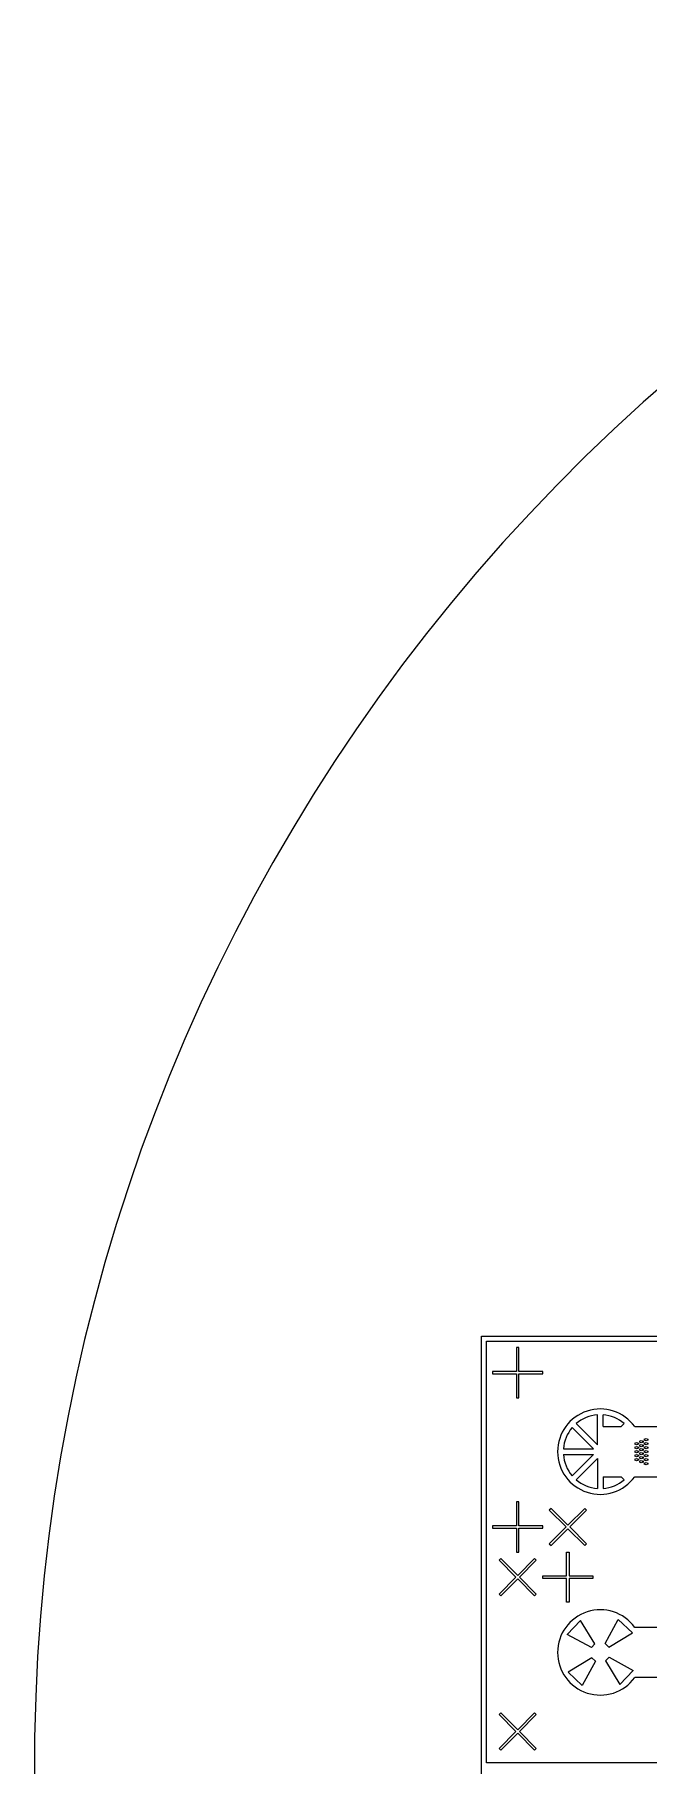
# Model space of a CAD drawing. Header units: inches. Extents: x -271009 to 5700, y -37000 to 38138.
# Drawn here: x -162000 to -149584, y 0 to 35000 of the extents above; entities that cross this region are included whole.
import ezdxf

# ---------------------------------------------------------------- set-up
doc = ezdxf.new("R2010")
doc.units = ezdxf.units.IN
doc.header["$MEASUREMENT"] = 0

msp = doc.modelspace()

# ---------------------------------------------------------------- linework, layer by layer
for p, q in [((-152963, -8678), (-152963, 8678)), ((-152963, 8678), (-147381, 8678)), ((-152202, 8450), (-152253, 8450)), ((-152253, 8450), (-152253, 7968)), ((-152202, 7968), (-152202, 8450)), ((-152253, 7968), (-152735, 7968)), ((-152735, 7968), (-152735, 7917)), ((-152735, 7917), (-152253, 7917)), ((-152253, 7917), (-152253, 7435)), ((-151720, 7968), (-152202, 7968)), ((-152202, 7435), (-152202, 7917)), ((-152202, 7917), (-151720, 7917)), ((-151720, 7917), (-151720, 7968)), ((-152253, 7435), (-152202, 7435)), ((-150615, 6483), (-150615, 7089)), ((-150500, 6851), (-150500, 7089)), ((-151126, 6830), (-150697, 6401)), ((-151044, 6912), (-150615, 6483)), ((-150500, 6851), (-150132, 6851)), ((-150132, 6851), (-150071, 6912)), ((-149860, 6851), (-146904, 6851)), ((-151303, 6401), (-150697, 6401)), ((-149860, 6516), (-149823, 6532)), ((-149860, 6516), (-149860, 6496)), ((-149823, 6481), (-149860, 6496)), ((-149860, 6435), (-149823, 6450)), ((-149860, 6435), (-149860, 6415)), ((-149823, 6400), (-149860, 6415)), ((-149860, 6354), (-149823, 6369)), ((-149860, 6354), (-149860, 6334)), ((-149823, 6318), (-149860, 6334)), ((-149823, 6532), (-149787, 6516)), ((-149787, 6496), (-149823, 6481)), ((-149823, 6450), (-149787, 6435)), ((-149787, 6415), (-149823, 6400)), ((-149823, 6369), (-149787, 6354)), ((-149787, 6334), (-149823, 6318)), ((-149787, 6516), (-149787, 6496)), ((-149787, 6435), (-149787, 6415)), ((-149787, 6354), (-149787, 6334)), ((-149764, 6557), (-149728, 6572)), ((-149764, 6557), (-149764, 6537)), ((-149728, 6521), (-149764, 6537)), ((-149764, 6476), (-149728, 6491)), ((-149764, 6476), (-149764, 6455)), ((-149728, 6440), (-149764, 6455)), ((-149764, 6394), (-149728, 6410)), ((-149764, 6394), (-149764, 6374)), ((-149728, 6359), (-149764, 6374)), ((-149764, 6313), (-149728, 6329)), ((-149764, 6313), (-149764, 6293)), ((-149728, 6572), (-149691, 6557)), ((-149691, 6537), (-149728, 6521)), ((-149728, 6491), (-149691, 6476)), ((-149691, 6455), (-149728, 6440)), ((-149728, 6410), (-149691, 6394)), ((-149691, 6374), (-149728, 6359)), ((-149728, 6329), (-149691, 6313)), ((-149691, 6557), (-149691, 6537)), ((-149691, 6476), (-149691, 6455)), ((-149691, 6394), (-149691, 6374)), ((-149691, 6313), (-149691, 6293)), ((-149668, 6597), (-149632, 6613)), ((-149668, 6597), (-149668, 6577)), ((-149632, 6562), (-149668, 6577)), ((-149668, 6516), (-149632, 6532)), ((-149668, 6516), (-149668, 6496)), ((-149632, 6481), (-149668, 6496)), ((-149668, 6435), (-149632, 6450)), ((-149668, 6435), (-149668, 6415)), ((-149632, 6400), (-149668, 6415)), ((-149668, 6354), (-149632, 6369)), ((-149668, 6354), (-149668, 6334)), ((-149632, 6318), (-149668, 6334)), ((-149632, 6613), (-149595, 6597)), ((-149595, 6577), (-149632, 6562)), ((-149632, 6532), (-149595, 6516)), ((-149595, 6496), (-149632, 6481)), ((-149632, 6450), (-149595, 6435)), ((-149595, 6415), (-149632, 6400)), ((-149632, 6369), (-149595, 6354)), ((-149595, 6334), (-149632, 6318)), ((-149595, 6597), (-149595, 6577)), ((-149595, 6516), (-149595, 6496)), ((-149595, 6435), (-149595, 6415)), ((-149595, 6354), (-149595, 6334)), ((-151303, 6286), (-150697, 6286)), ((-151126, 5857), (-150697, 6286)), ((-151044, 5776), (-150615, 6205)), ((-150615, 6205), (-150615, 5598)), ((-149860, 6273), (-149823, 6288)), ((-149860, 6273), (-149860, 6252)), ((-149823, 6237), (-149860, 6252)), ((-149860, 6191), (-149823, 6207)), ((-149860, 6191), (-149860, 6171)), ((-149823, 6156), (-149860, 6171)), ((-149823, 6288), (-149787, 6273)), ((-149787, 6252), (-149823, 6237)), ((-149823, 6207), (-149787, 6191)), ((-149787, 6171), (-149823, 6156)), ((-149787, 6273), (-149787, 6252)), ((-149787, 6191), (-149787, 6171)), ((-149728, 6278), (-149764, 6293)), ((-149764, 6232), (-149728, 6247)), ((-149764, 6232), (-149764, 6212)), ((-149728, 6197), (-149764, 6212)), ((-149764, 6151), (-149728, 6166)), ((-149764, 6151), (-149764, 6131)), ((-149728, 6115), (-149764, 6131)), ((-149691, 6293), (-149728, 6278)), ((-149728, 6247), (-149691, 6232)), ((-149691, 6212), (-149728, 6197)), ((-149728, 6166), (-149691, 6151)), ((-149691, 6131), (-149728, 6115)), ((-149691, 6232), (-149691, 6212)), ((-149691, 6151), (-149691, 6131)), ((-149668, 6273), (-149632, 6288)), ((-149668, 6273), (-149668, 6252)), ((-149632, 6237), (-149668, 6252)), ((-149668, 6191), (-149632, 6207)), ((-149668, 6191), (-149668, 6171)), ((-149632, 6156), (-149668, 6171)), ((-149668, 6110), (-149632, 6126)), ((-149668, 6110), (-149668, 6090)), ((-149632, 6075), (-149668, 6090)), ((-149632, 6288), (-149595, 6273)), ((-149595, 6252), (-149632, 6237)), ((-149632, 6207), (-149595, 6191)), ((-149595, 6171), (-149632, 6156)), ((-149632, 6126), (-149595, 6110)), ((-149595, 6090), (-149632, 6075)), ((-149595, 6273), (-149595, 6252)), ((-149595, 6191), (-149595, 6171)), ((-149595, 6110), (-149595, 6090)), ((-150500, 5836), (-150500, 5598)), ((-150500, 5836), (-150132, 5836)), ((-150132, 5836), (-150071, 5776)), ((-149860, 5836), (-146904, 5836)), ((-152202, 5329), (-152253, 5329)), ((-152253, 5329), (-152253, 4847)), ((-152202, 4847), (-152202, 5329)), ((-151553, 5198), (-151589, 5162)), ((-151589, 5162), (-151248, 4821)), ((-151212, 4857), (-151553, 5198)), ((-150871, 5198), (-151212, 4857)), ((-151176, 4821), (-150836, 5162)), ((-150836, 5162), (-150871, 5198)), ((-152253, 4847), (-152735, 4847)), ((-152735, 4847), (-152735, 4796)), ((-152735, 4796), (-152253, 4796)), ((-152253, 4796), (-152253, 4314)), ((-151720, 4847), (-152202, 4847)), ((-152202, 4314), (-152202, 4796)), ((-152202, 4796), (-151720, 4796)), ((-151720, 4796), (-151720, 4847)), ((-151248, 4821), (-151589, 4480)), ((-151553, 4444), (-151212, 4785)), ((-151212, 4785), (-150871, 4444)), ((-150836, 4480), (-151176, 4821)), ((-152253, 4314), (-152202, 4314)), ((-151589, 4480), (-151553, 4444)), ((-151238, 3832), (-151238, 4314)), ((-151238, 4314), (-151187, 4314)), ((-151187, 4314), (-151187, 3832)), ((-150871, 4444), (-150836, 4480)), ((-152604, 4147), (-152586, 4165)), ((-152263, 3806), (-152604, 4147)), ((-152586, 4165), (-152568, 4183)), ((-152568, 4183), (-152227, 3842)), ((-152227, 3842), (-151886, 4183)), ((-151851, 4147), (-152191, 3806)), ((-151886, 4183), (-151851, 4147)), ((-152604, 3465), (-152263, 3806)), ((-152227, 3770), (-152568, 3429)), ((-151886, 3429), (-152227, 3770)), ((-152191, 3806), (-151851, 3465)), ((-151720, 3832), (-151238, 3832)), ((-151720, 3781), (-151720, 3832)), ((-151238, 3781), (-151720, 3781)), ((-151238, 3299), (-151238, 3781)), ((-151187, 3832), (-150705, 3832)), ((-150705, 3781), (-151187, 3781)), ((-151187, 3781), (-151187, 3299)), ((-150705, 3832), (-150705, 3781)), ((-152568, 3429), (-152604, 3465)), ((-151851, 3465), (-151886, 3429)), ((-151187, 3299), (-151238, 3299)), ((-151226, 2648), (-150955, 2933)), ((-150664, 2457), (-150955, 2933)), ((-150461, 2462), (-150193, 2952)), ((-149908, 2681), (-150193, 2952)), ((-150736, 2381), (-151226, 2648)), ((-150736, 2381), (-150664, 2457)), ((-150384, 2390), (-150461, 2462)), ((-150384, 2390), (-149908, 2681)), ((-148426, 2791), (-149860, 2791)), ((-150731, 2178), (-151207, 1887)), ((-150655, 2105), (-150922, 1615)), ((-150731, 2178), (-150655, 2105)), ((-150379, 2187), (-150452, 2111)), ((-150452, 2111), (-150161, 1634)), ((-150379, 2187), (-149889, 1920)), ((-151207, 1887), (-150922, 1615)), ((-149889, 1920), (-150161, 1634)), ((-148426, 1776), (-149860, 1776)), ((-152568, 1062), (-152604, 1026)), ((-152227, 721), (-152568, 1062)), ((-151886, 1062), (-152227, 721)), ((-151886, 1062), (-151851, 1026)), ((-152604, 1026), (-152263, 685)), ((-152191, 685), (-151851, 1026)), ((-152263, 685), (-152604, 344)), ((-152568, 308), (-152227, 649)), ((-152227, 649), (-151886, 308)), ((-151851, 344), (-152191, 685)), ((-152604, 344), (-152568, 308)), ((-151886, 308), (-151851, 344))]:
    msp.add_line(p, q)
msp.add_lwpolyline([(-137000, 35000, 6), (-113000, 35000)], format="xyb", close=True)
msp.add_lwpolyline([(-152862, 8577), (-141798, 8577), (-141798, 51), (-152862, 51)], close=True)
for centre, radius, start, end in [((-150558, 6344), 863, 36.0319, 323.9681), ((-150558, 6344), 748, 94.4117, 130.5883), ((-150558, 6344), 748, 49.4117, 85.5883), ((-150558, 6344), 748, 139.4117, 175.5883), ((-150558, 6344), 748, 184.4117, 220.5883), ((-150558, 6344), 748, 229.4117, 265.5883), ((-150558, 6344), 748, 274.4117, 310.5883), ((-150558, 2284), 863, 36.0319, 323.9681)]:
    msp.add_arc(centre, radius, start, end)

doc.saveas('drawing.dxf')
